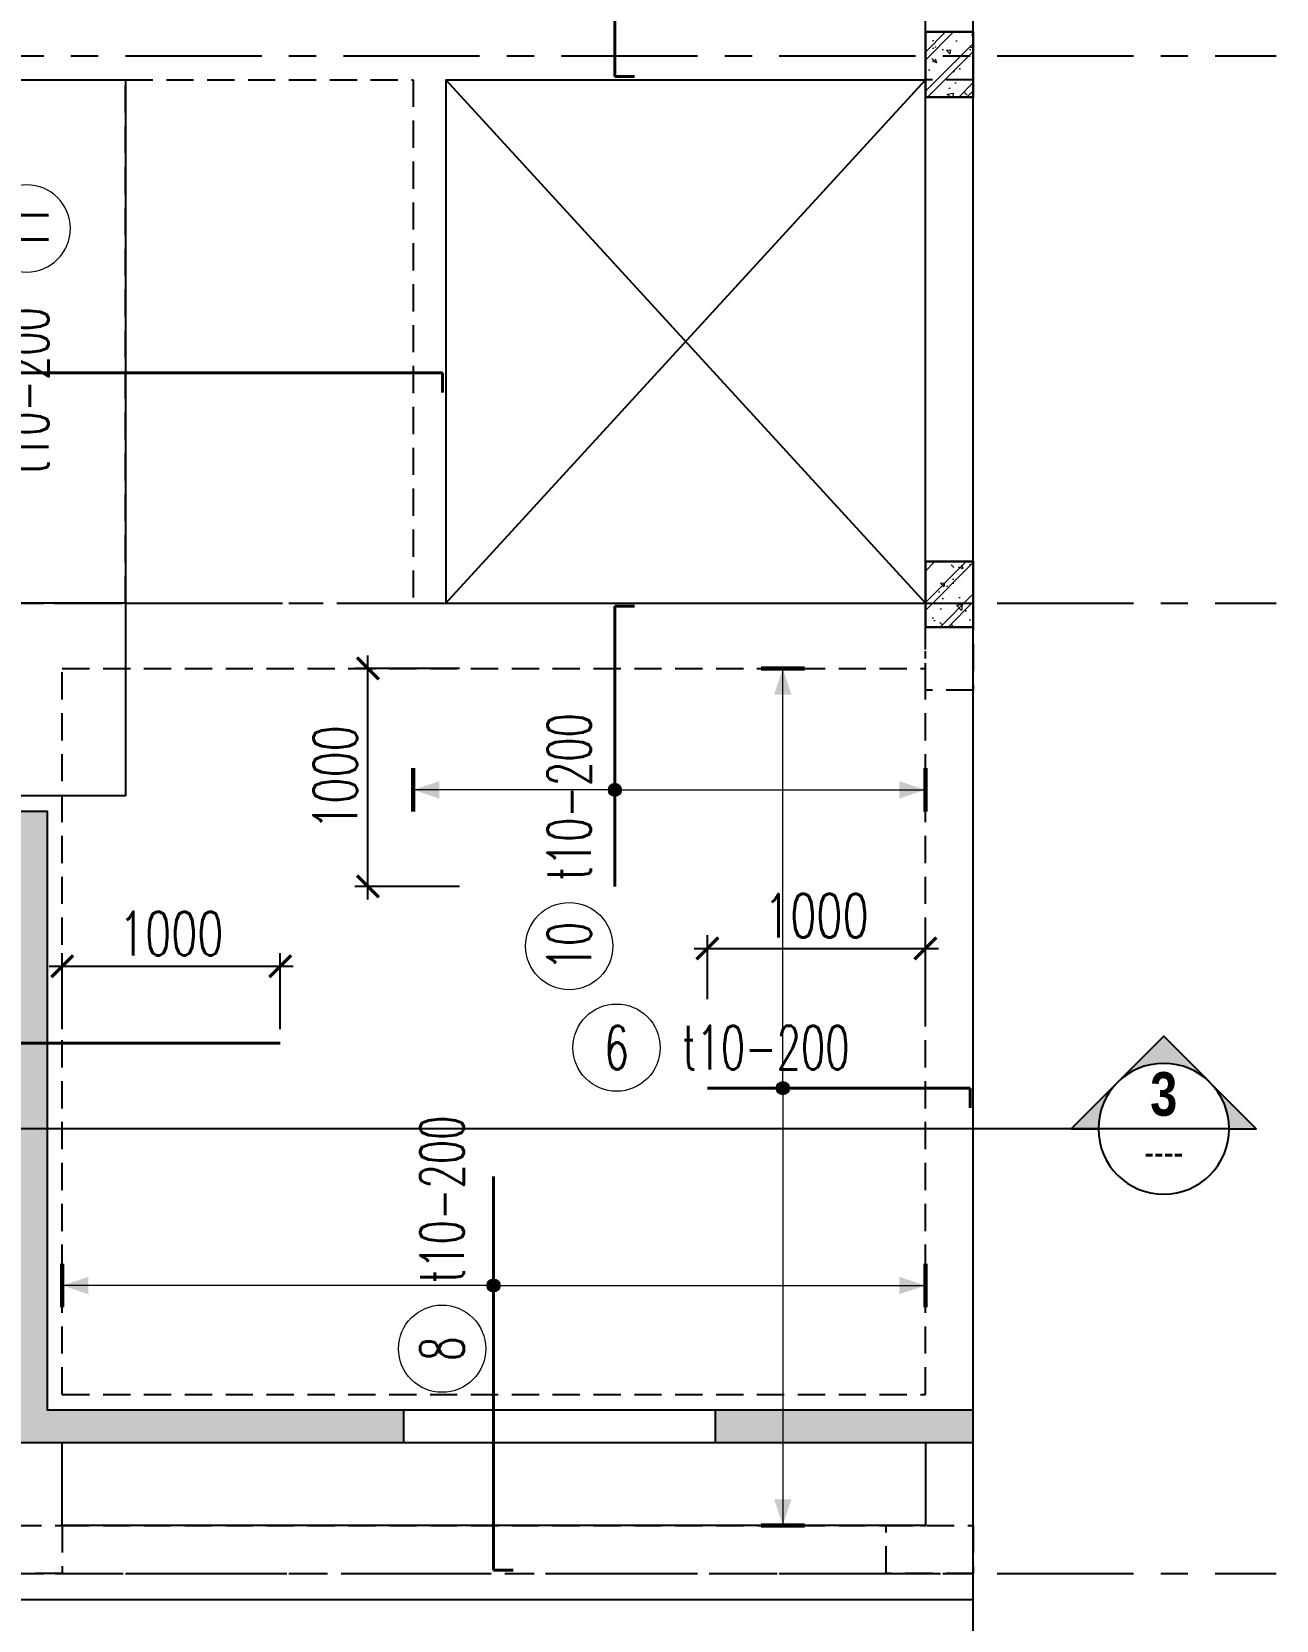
# Model space of a CAD drawing. Header units: millimetres. Extents: x -529861 to -223882, y -171969 to 61504.
# Drawn here: x -380808 to -375098, y -56440 to -49155 of the extents above; entities that cross this region are included whole.
import ezdxf
from ezdxf.enums import TextEntityAlignment as Align

# ---------------------------------------------------------------- set-up
doc = ezdxf.new("R2010")
doc.units = ezdxf.units.MM
doc.header["$LTSCALE"] = 5000
for name, pattern in [('ACAD_ISO07W100', [3, 0, -3]), ('CENTER', [2, 1.25, -0.25, 0.25, -0.25]), ('CONTINU', [0]), ('HIDDEN', [0.375, 0.25, -0.125]), ('HIDDEN2', [0.1875, 0.125, -0.0625])]:
    doc.linetypes.add(name, pattern=pattern)
doc.layers.get('Defpoints').update_dxf_attribs({"color": 143})
for name, color, linetype, lineweight in [('06- General text', 2, 'Continuous', 25), ('07- Note- Hidden', 6, 'HIDDEN2', 25), ('08- Note', 6, 'Continuous', 25), ('kata_dim', 8, 'Continuous', 15), ('KC-COT-HATCH', 13, 'Continuous', 15), ('KC-COT-NETCAT', 2, 'Continuous', 30), ('S-hatch', 8, 'Continuous', 5), ('S-text', 2, 'Continuous', 20), ('S-Thep', 3, 'Continuous', 40), ('S-Thep duoi', 3, 'HIDDEN2', 40)]:
    doc.layers.add(name, color=color, linetype=linetype, lineweight=lineweight)
for name, color, linetype in [('KC ICC-COTVACH', 3, 'Continuous'), ('KCS_AXIS', 18, 'CENTER'), ('KCS_BORDER', 3, 'Continuous'), ('KCS_DIM', 1, 'Continuous'), ('KCS_HIDDEN', 8, 'HIDDEN'), ('KCS_SSD', 146, 'Continuous')]:
    doc.layers.add(name, color=color, linetype=linetype)
doc.styles.add('Brief text', font='')
doc.styles.add('General text 1', font='')
doc.styles.add('s-text', font='vnsimli.shx', dxfattribs={"width": 0.7})
doc.styles.add('vnsimpli', font='vnsimli.shx', dxfattribs={"width": 0.65})
doc.styles.get('Brief text').set_extended_font_data('.VnHelvetInsH', bold=True)
doc.styles.get('General text 1').set_extended_font_data('.VnAvantH')
doc.dimstyles.new('1-100s', dxfattribs={"dimtxt": 200, "dimasz": 100, "dimexe": 60, "dimexo": 0, "dimgap": 50, "dimtad": 1, "dimdec": 0, "dimzin": 0, "dimdsep": 46, "dimtxsty": 's-text', "dimblk1": 'ARCHTICK', "dimblk2": 'ARCHTICK', "dimsah": 1, "dimcen": 80, "dimdle": 60, "dimclrd": 9, "dimclre": 9, "dimclrt": 2, "dimadec": 0, "dimazin": 0, "dimtfac": 0.0001, "dimtdec": 0, "dimtix": 1, "dimtmove": 1, "dimatfit": 3, "dimldrblk": 'ARCHTICK', "dimfxl": 200, "dimtolj": 1, "dimtzin": 0, "dimarcsym": 0})

# ---------------------------------------------------------------- blocks, each defined once
blk = doc.blocks.new('2-LUOI TRUC')
at = {"layer": 'KCS_AXIS', "ltscale": 0.1}
for p, q in [((-23605.34346586291, -46766.54382074761), (-23605.34346586291, -33447.5459575562)), ((-31495.34346586291, -39177.5459575562), (-22215.34346586291, -39177.5459575562)), ((-31495.34346586291, -41687.54595751593), (-22215.34346586291, -41687.54595751593)), ((-31495.34346586291, -46137.54595751589), (-22215.34346586291, -46137.54595751589))]:
    blk.add_line(p, q, dxfattribs=at)
blk = doc.blocks.new('*U482')
at = {"layer": 'KC-COT-HATCH'}
h = blk.add_hatch(dxfattribs=at)
h.set_pattern_fill('CHAU-02', color=256, scale=30, pattern_type=2)
h.set_pattern_definition([(49.99999999999999, (-758.4432547455837, -516.9000352710326), (215.178054780226, -18.82564049477853), [22.5, -247.5]), (355, (-758.4432547455837, -516.9000352710326), (-41.6254000839, 225.6576401100035), [18, -198]), (100.4514, (-740.5117507455836, -518.4688372710326), (173.5528145142065, 206.8318626182861), [19.122057, -210.3426336]), (46.18420000000001, (-758.4432547455837, -456.9000352710326), (320.1723145876933, -49.65570429870542), [33.75, -371.25]), (96.6356, (-731.7622312455836, -461.0380273710326), (280.398811664611, 292.2353612701325), [28.6830864, -315.5139]), (351.1842, (-758.4432547455837, -456.9000352710326), (280.3985835400882, 292.2355802775974), [27, -297]), (21, (-728.4432547455837, -471.9000352710326), (179.0721156355385, -120.7856671996016), [22.5, -247.5]), (226, (-728.4432547455837, -471.9000352710326), (201.5646367418057, -109.6619427481773), [17.99999999999998, -197.9999999999998]), (71.4514, (-713.5205848455837, -481.9655170710327), (252.066788574447, 96.75914901298572), [19.122057, -210.3426336]), (67.5, (-758.4432547455837, -516.9000352710326), (-46.77485499136161, 88.31233855207942), [0, -195.6, 0, -201, 0, -198.75]), (4.500000000000004, (-758.4432547455837, -516.9000352710326), (85.00527716362008, 114.0309565615238), [0, -114.6, 0, -191.1, 0, -75.75]), (327.5, (-825.3432547455836, -516.9000352710326), (160.1467308517227, -6.766461520313927), [0, -75, 0, -234, 0, -310.5]), (317.5, (-855.3432547455836, -516.9000352710326), (174.9558508027159, 30.03149469969532), [0, -97.5, 0, -155.4, 0, -220.5]), (315, (-758.4432547455837, -516.9000352710326), (90.15611460128481, 90.15611460128481), []), (315, (-758.4432547455837, -480.1500352710326), (90.15611460128481, 90.15611460128481), [])])
h.paths.add_polyline_path([(-110.0000000000001, 150.0000000000001), (-110.0000000000001, -149.9999999999999), (109.9999999999999, -149.9999999999999), (109.9999999999999, 150.0000000000001)])
at = {"layer": 'KC-COT-NETCAT'}
blk.add_lwpolyline([(-110.0000000000001, -149.9999999999999), (109.9999999999999, -149.9999999999999), (109.9999999999999, 150.0000000000001), (-110.0000000000001, 150.0000000000001)], close=True, dxfattribs=at)
blk = doc.blocks.new('2-MBC TUM')
at = {"layer": 'KC ICC-COTVACH', "xscale": -1, "rotation": 180}
for p in [(6279.999999999767, 6809.999999999985), (6279.999999998887, 4379.999999999971)]:
    blk.add_blockref('*U482', p, dxfattribs=at)
at = {"layer": 'KCS_AXIS'}
blk.add_blockref('2-LUOI TRUC', (29995.34346586291, 46027.5459575562), dxfattribs=at)
blk = doc.blocks.new('2-MBKC TUM')
at = {"layer": 'KCS_BORDER', "ltscale": 1500, "true_color": 0x737373, "transparency": 33554687}
h = blk.add_hatch(dxfattribs=at)
h.set_pattern_fill('BETONG', color=8, scale=50, pattern_type=2)
h.set_pattern_definition([(0, (-77309.26324469509, -28838.33051048044), (0, 259.8076212), [6.25, -143.75]), (0, (-77309.26324469509, -28827.50519293044), (0, 259.8076212), [6.25, -143.75]), (120, (-77309.26324469509, -28838.33051048044), (-225.0000000560045, -129.9038105999999), [6.249999999999947, -143.7499999999983]), (120, (-77299.88824469509, -28832.91785168044), (-225.0000000560045, -129.9038105999999), [6.249999999999947, -143.7499999999983]), (0, (-77234.26324469509, -28708.42669988044), (0, 259.8076212), [6.25, -143.75]), (0, (-77234.26324469509, -28697.60138233044), (0, 259.8076212), [6.25, -143.75]), (120, (-77234.26324469509, -28708.42669988044), (-225.0000000560045, -129.9038105999999), [6.249999999999947, -143.7499999999983]), (120, (-77224.88824469509, -28703.01404108044), (-225.0000000560045, -129.9038105999999), [6.249999999999947, -143.7499999999983]), (59.99999999999999, (-77303.01324469509, -28838.33051048044), (-225.0000000560045, 129.9038106), [6.25, -143.75]), (59.99999999999999, (-77312.38824469509, -28832.91785168044), (-225.0000000560045, 129.9038106), [6.25, -143.75]), (59.99999999999999, (-77228.01324469509, -28968.23432108044), (-225.0000000560045, 129.9038106), [6.25, -143.75]), (59.99999999999999, (-77237.38824469509, -28962.82166228044), (-225.0000000560045, 129.9038106), [6.25, -143.75]), (45, (-77309.26324469509, -28838.33051048044), (-53.03300858899107, 53.03300858899107), []), (49.99999999999999, (-77309.26324469509, -28838.33051048044), (358.6300913003767, -31.37606749129755), [37.5, -412.5]), (355, (-77309.26324469509, -28838.33051048044), (-69.3756668065, 376.0960668500059), [30, -330]), (100.4514, (-77279.37740469509, -28840.94518048044), (289.2546908570108, 344.7197710304768), [31.870095, -350.571056]), (46.18420000000002, (-77309.26324469509, -28738.33051048044), (533.6205243128222, -82.75950716450905), [56.24999999999999, -618.7499999999998]), (96.6356, (-77264.79487219505, -28745.22716398044), (467.3313527743517, 487.0589354502209), [47.805144, -525.8565]), (351.1842, (-77309.26324469509, -28738.33051048044), (467.3309725668136, 487.0593004626623), [45, -495]), (21, (-77259.26324469509, -28763.33051048044), (298.4535260592309, -201.3094453326694), [37.5, -412.5]), (326.0000000000001, (-77259.26324469509, -28763.33051048044), (121.6576659607909, 362.5750225234265), [30, -330]), (71.4514, (-77234.39212819509, -28780.10631348044), (420.111314290745, 161.2652483549762), [31.870095, -350.571056]), (37.50000000000001, (-77309.26324469509, -28838.33051048044), (6.079927658645334, 166.4469269156558), [0, -326, 0, -335, 0, -331.25]), (7.499999999999999, (-77309.26324469509, -28838.33051048044), (131.5347687210743, 197.2058559411801), [0, -191, 0, -318.5, 0, -126.25]), (327.5, (-77420.76324469509, -28838.33051048044), (266.9112180862045, -11.27743586718988), [0, -125, 0, -390, 0, -517.5]), (317.5, (-77470.76324469509, -28838.33051048044), (291.5930846711931, 50.05249116615887), [0, -162.5, 0, -259, 0, -367.5])])
h.paths.add_polyline_path([(-2513.243079196021, -63988.81110388221), (-3138.243789096712, -63988.8111038822), (-3138.243789096712, -64138.8111038822), (-2513.243079198932, -64138.81110388221)])
h.paths.add_polyline_path([(-2363.241348042444, -63988.81110388221), (-2513.243079196021, -63988.81110388221), (-2513.243079198932, -64138.81110388221), (-2513.241348042444, -64138.81110388221), (-2513.241348042444, -66884.61110392243), (-2293.243079181993, -66884.61110392243), (-2293.243079181993, -66734.61110392243), (-2363.241348042444, -66734.61110392243)])
h.paths.add_polyline_path([(-728.2414153915015, -66734.61110392243), (-2293.243079181993, -66734.61110392243), (-2293.243079181993, -66884.61110392243), (-728.2414153915015, -66884.61110392243)])
h.paths.add_polyline_path([(1666.758595806081, -66734.61110392243), (701.758619921864, -66734.61110392239), (701.758619921864, -66884.61110392239), (1666.758595806081, -66884.61110392243)])
h.paths.add_polyline_path([(1886.75859580643, -66734.61110392243), (1666.758595806081, -66734.61110392243), (1666.758595806081, -66884.61110392243), (1886.75859580643, -66884.61110392243)])
at = {"layer": 'KCS_BORDER', "ltscale": 1500}
for p, q in [((1886.758595806081, -67604.61110396282), (1886.758595806081, -56064.61110392251)), ((-4503.241404193686, -60634.61110392257), (-2003.24140421499, -60634.61110392261)), ((-2003.24140421499, -60634.61110392261), (-2003.241404194385, -63918.8111038822)), ((-533.2805757815368, -60634.61110390834), (1666.759564668406, -60634.61110390834)), ((-533.2805757815368, -60634.61110390833), (-533.2805757815368, -63034.61110396284)), ((1666.758595806081, -63034.61110396284), (1666.758595806081, -60634.61110390834)), ((-2003.24140421499, -63034.61110396286), (-4393.241404193628, -63034.61110388221)), ((-533.2805757815368, -63034.61110396284), (1666.759564706706, -63034.61110396284)), ((-2363.241348042444, -66734.61110392243), (1886.758595806081, -66734.61110392243)), ((1886.75859580643, -66884.61110392243), (1886.75859580643, -66734.61110392243)), ((-2633.24145443429, -67604.61110396282), (1886.758595806081, -67604.61110396282))]:
    blk.add_line(p, q, dxfattribs=at)
at = {"layer": 'KCS_BORDER', "linetype": 'ByBlock', "ltscale": 1500}
for p, q in [((-2003.241404194385, -63918.8111038822), (-4503.241404193803, -63918.8111038822)), ((-728.2414153915015, -66734.61110392243), (-728.2414153915015, -66884.6111039225)), ((701.758619921864, -66734.61110392243), (701.758619921864, -66884.6111039225))]:
    blk.add_line(p, q, dxfattribs=at)
at = {"layer": 'KCS_BORDER', "ltscale": 1500}
for points in [[(-3138.243789096712, -63988.8111038822), (-2363.241348042444, -63988.81110388221), (-2363.241348042444, -66734.61110392243), (1886.75859580643, -66734.61110392243)], [(-3138.243789096712, -64138.8111038822), (-2513.241348042444, -64138.81110388221), (-2513.241348042444, -66884.61110392243), (1886.75859580643, -66884.61110392243)]]:
    blk.add_lwpolyline(points, dxfattribs=at)
blk.add_lwpolyline([(-2293.243079181993, -66884.61110392243), (1666.758595806081, -66884.61110392243), (1666.758595806081, -67264.61110396282), (-2293.243079181993, -67264.61110396282)], close=True, dxfattribs=at)
at = {"layer": 'KCS_HIDDEN', "ltscale": 0.1}
for p, q in [((-4393.24140423222, -60634.61110390835), (-2003.241404193279, -60634.61110390838)), ((-2003.241404193279, -60634.61110392261), (-683.280575781595, -60634.61110390834)), ((-2003.24140421499, -63034.61230085509), (-2003.241404193279, -60634.61110390838)), ((-683.280575781595, -60634.61110390833), (-683.280575781595, -63034.61110396284)), ((-4393.241404193861, -63034.61110396284), (-2003.24140421499, -63034.61110396286)), ((-1783.24140421499, -63034.61110396286), (-683.280575781595, -63034.61110396284)), ((1666.758595806081, -66664.61110392243), (1666.758595806081, -63254.61110396284)), ((-2293.243079181993, -66664.61110392243), (-2293.243079181993, -63334.61110396284)), ((-2293.243079181993, -63334.61110396284), (1666.758595806081, -63334.61110396284)), ((-2293.243079181993, -66664.61110392243), (1666.758595806081, -66664.61110392243)), ((-2293.243079181993, -67264.61110396282), (1666.758595806081, -67264.61110396282)), ((-2513.243079181993, -67484.61110396282), (1886.758595806081, -67484.61110396282))]:
    blk.add_line(p, q, dxfattribs=at)
for points in [[(1666.758595806255, -60234.61110390835), (1886.758595768071, -60234.61110390835), (1886.758595768071, -60634.61110390835), (1666.758595806255, -60634.61110390835)], [(1666.886855047254, -63034.61110396014), (1886.88685500907, -63034.61110396014), (1886.88685500907, -63434.61110396014), (1666.886855047254, -63434.61110396014)], [(-2513.241404193686, -67264.61110396282), (-2293.241404193686, -67264.61110396282), (-2293.241404193686, -67484.61110388217), (-2513.241404193686, -67484.61110388217)], [(1886.758595806081, -67264.6111038822), (1886.758595806081, -67484.6111038822), (1486.758595886698, -67484.6111038822), (1486.758595886698, -67264.6111038822)]]:
    blk.add_lwpolyline(points, close=True, dxfattribs=at)
at = {"layer": 'KCS_SSD', "ltscale": 1500}
for p, q in [((-533.2805757815368, -60634.61110390833), (1666.758595806081, -63034.6111038822)), ((-533.2805757815368, -63034.61110396284), (1666.758595806081, -60634.61110392248))]:
    blk.add_line(p, q, dxfattribs=at)
at = {"layer": 'KCS_BORDER', "ltscale": 1500}
blk.add_blockref('2-MBC TUM', (-4503.241404193686, -67374.6111039225), dxfattribs=at)
blk = doc.blocks.new('*U580')
h = blk.add_hatch(color=6)
edge = h.paths.add_edge_path()
edge.add_arc((-5.568690131851681, -3.036794885973715e-15), 0.3, 0, 360)
for p, q in [((-9.5, -4.440892098500626e-16), (-9.499999999999972, -4.440892098500626e-16)), ((2.850000000000001, -0.9), (2.849999999999987, -0.9))]:
    blk.add_line(p, q)
at = {"layer": 'kata_dim', "ltscale": 0.05}
for points in [[(-6.568690131851681, 9.257362686682928, 0.2, 0.2, 0), (-4.568690131851682, 9.257362686682928, 0, 0, 0)], [(-6.568690131851681, -14.24263731331652, 0.2, 0.2, 0), (-4.568690131851682, -14.24263731331652, 0, 0, 0)]]:
    blk.add_lwpolyline(points, format="xyseb", dxfattribs=at)
at = {"layer": 'kata_dim', "color": 6}
blk.add_circle((-5.568690131851681, -3.036794885973715e-15), 0.3, dxfattribs=at)
at = {"layer": 'kata_dim'}
blk.add_circle((-12.73560638713202, -2.252458337708344), 2, dxfattribs=at)
at = {"layer": 'kata_dim', "linetype": 'ACAD_ISO07W100', "ltscale": 0.05}
for points in [[(-5.968690131851658, 8.05736268668294), (-5.568690131851681, 9.257362686682928), (-5.168690131851704, 8.05736268668294)], [(-5.968690131851658, -13.04263731331653), (-5.568690131851681, -14.24263731331652), (-5.168690131851704, -13.04263731331653)]]:
    blk.add_solid(points, dxfattribs=at)
at = {"layer": 'S-hatch', "ltscale": 40}
for q in [(-5.568690131851681, 9.257362686682928), (-5.568690131851681, -14.24263731331652)]:
    blk.add_line((-5.568690131851681, -3.036794885973715e-15), q, dxfattribs=at)
at = {"layer": 'S-Thep duoi', "linetype": 'CONTINU'}
for p, q in [((0, 0), (-9.5, 0)), ((-9.5, 0), (-9.5, -4.440892098500626e-16)), ((0, 0), (2.850000000000001, 0)), ((2.850000000000001, 0), (2.850000000000001, -0.9))]:
    blk.add_line(p, q, dxfattribs=at)
at = {"layer": 'S-text', "style": 'vnsimpli', "width": 0.65}
blk.add_attdef('KHT', text='', height=2, dxfattribs=at).set_placement((-12.73560638713202, -2.252458337708344), align=Align.MIDDLE_CENTER)
blk.add_attdef('DKT', (-9.735606387132018, -3.247862823205036), '', height=2, dxfattribs=at)
blk = doc.blocks.new('*U621')
h = blk.add_hatch(color=6)
edge = h.paths.add_edge_path()
edge.add_arc((-5.568690131851681, -3.036794885973715e-15), 0.3, 0, 360)
for p, q in [((30.00000000054483, 0), (40.00000000054482, 0)), ((-9.5, -4.440892098500626e-16), (-9.499999999999972, -4.440892098500626e-16))]:
    blk.add_line(p, q)
at = {"layer": 'kata_dim', "ltscale": 0.05}
for points in [[(-6.568690131851681, 17.29365485147256, 0.2, 0.2, 0), (-4.568690131851682, 17.29365485147256, 0, 0, 0)], [(-6.568690131851681, -19.80634514890757, 0.2, 0.2, 0), (-4.568690131851682, -19.80634514890757, 0, 0, 0)]]:
    blk.add_lwpolyline(points, format="xyseb", dxfattribs=at)
at = {"layer": 'kata_dim', "color": 6}
blk.add_circle((-5.568690131851681, -3.036794885973715e-15), 0.3, dxfattribs=at)
at = {"layer": 'kata_dim'}
blk.add_circle((9.820539715959141, -2.080078630017532), 2, dxfattribs=at)
at = {"layer": 'kata_dim', "linetype": 'ACAD_ISO07W100', "ltscale": 0.05}
for points in [[(-5.968690131851658, 16.09365485147257), (-5.568690131851681, 17.29365485147256), (-5.168690131851704, 16.09365485147257)], [(-5.968690131851658, -18.60634514890758), (-5.568690131851681, -19.80634514890757), (-5.168690131851704, -18.60634514890758)]]:
    blk.add_solid(points, dxfattribs=at)
at = {"layer": 'S-hatch', "ltscale": 40}
for q in [(-5.568690131851681, 17.29365485147256), (-5.568690131851681, -19.80634514890757)]:
    blk.add_line((-5.568690131851681, -3.036794885973715e-15), q, dxfattribs=at)
at = {"layer": 'S-Thep duoi', "linetype": 'CONTINU'}
for p, q in [((0, 0), (-9.5, 0)), ((-9.5, 0), (-9.5, -4.440892098500626e-16)), ((0, 0), (30.00000000054483, 0)), ((30.00000000054483, 0), (30.00000000054483, 0))]:
    blk.add_line(p, q, dxfattribs=at)
at = {"layer": 'S-text', "style": 'vnsimpli', "width": 0.65}
blk.add_attdef('KHT', text='', height=2, dxfattribs=at).set_placement((9.820539715959141, -2.080078630017532), align=Align.MIDDLE_CENTER)
blk.add_attdef('DKT', (12.82053971595914, -3.075483115514225), '', height=2, dxfattribs=at)
blk = doc.blocks.new('*U619')
h = blk.add_hatch(color=6)
edge = h.paths.add_edge_path()
edge.add_arc((-6.540690818918802, -1.367914908728668e-16), 0.3, 0, 360)
for p, q in [((-10, -4.440892098500626e-16), (-9.999999999999972, -4.440892098500626e-16)), ((2.050000000000001, -0.9), (2.049999999999986, -0.9))]:
    blk.add_line(p, q)
at = {"layer": 'kata_dim', "ltscale": 0.05}
for points in [[(-7.540690818918802, 19.24999999992909, 0.2, 0.2, 0), (-5.540690818918803, 19.24999999992909, 0, 0, 0)], [(-7.540690818918802, -20.05000000007079, 0.2, 0.2, 0), (-5.540690818918803, -20.05000000007079, 0, 0, 0)]]:
    blk.add_lwpolyline(points, format="xyseb", dxfattribs=at)
at = {"layer": 'kata_dim'}
blk.add_circle((-14.1665419310806, 1.859532829739657), 2, dxfattribs=at)
at = {"layer": 'kata_dim', "color": 6}
blk.add_circle((-6.540690818918802, -1.367914908728668e-16), 0.3, dxfattribs=at)
at = {"layer": 'kata_dim', "linetype": 'ACAD_ISO07W100', "ltscale": 0.05}
for points in [[(-6.940690818918779, 18.0499999999291), (-6.540690818918802, 19.24999999992909), (-6.140690818918825, 18.0499999999291)], [(-6.940690818918779, -18.8500000000708), (-6.540690818918802, -20.05000000007079), (-6.140690818918825, -18.8500000000708)]]:
    blk.add_solid(points, dxfattribs=at)
at = {"layer": 'S-hatch', "ltscale": 40}
for q in [(-6.540690818918802, 19.24999999992909), (-6.540690818918802, -20.05000000007079)]:
    blk.add_line((-6.540690818918802, -1.367914908728668e-16), q, dxfattribs=at)
at = {"layer": 'S-Thep duoi', "linetype": 'CONTINU'}
for p, q in [((0, 0), (-10, 0)), ((-10, 0), (-10, -4.440892098500626e-16)), ((0, 0), (2.050000000000001, 0)), ((2.050000000000001, 0), (2.050000000000001, -0.9))]:
    blk.add_line(p, q, dxfattribs=at)
at = {"layer": 'S-text', "style": 'vnsimpli', "width": 0.65}
blk.add_attdef('KHT', text='', height=2, dxfattribs=at).set_placement((-14.1665419310806, 1.859532829739657), align=Align.MIDDLE_CENTER)
blk.add_attdef('DKT', (-11.1665419310806, 0.8641283442429644), '', height=2, dxfattribs=at)
blk = doc.blocks.new('*U605')
h = blk.add_hatch(color=6)
edge = h.paths.add_edge_path()
edge.add_arc((-6.540690818918802, -1.367914908728668e-16), 0.3, 0, 360)
for p, q in [((-20.99998325011926, -4.440892098500626e-16), (-30.99998325011923, 2.220446049250313e-15)), ((2.050000000000001, -0.9), (2.049999999999986, -0.9))]:
    blk.add_line(p, q)
at = {"layer": 'kata_dim', "ltscale": 0.05}
for points in [[(-7.540690818918802, 17.1858062293335, 0.2, 0.2, 0), (-5.540690818918803, 17.1858062293335, 0, 0, 0)], [(-7.540690818918802, -16.11419377002755, 0.2, 0.2, 0), (-5.540690818918803, -16.11419377002755, 0, 0, 0)]]:
    blk.add_lwpolyline(points, format="xyseb", dxfattribs=at)
at = {"layer": 'kata_dim'}
blk.add_circle((-14.1665419310806, 2.523971743475014), 2, dxfattribs=at)
at = {"layer": 'kata_dim', "color": 6}
blk.add_circle((-6.540690818918802, -1.367914908728668e-16), 0.3, dxfattribs=at)
at = {"layer": 'kata_dim', "linetype": 'ACAD_ISO07W100', "ltscale": 0.05}
for points in [[(-6.940690818918779, 15.98580622933351), (-6.540690818918802, 17.1858062293335), (-6.140690818918825, 15.98580622933351)], [(-6.940690818918779, -14.91419377002756), (-6.540690818918802, -16.11419377002755), (-6.140690818918825, -14.91419377002756)]]:
    blk.add_solid(points, dxfattribs=at)
at = {"layer": 'S-hatch', "ltscale": 40}
for q in [(-6.540690818918802, 17.1858062293335), (-6.540690818918802, -16.11419377002755)]:
    blk.add_line((-6.540690818918802, -1.367914908728668e-16), q, dxfattribs=at)
at = {"layer": 'S-Thep duoi', "linetype": 'CONTINU'}
for p, q in [((0, 0), (-20.99998325011926, 0)), ((-20.99998325011926, 0), (-20.99998325011926, -4.440892098500626e-16)), ((0, 0), (2.050000000000001, 0)), ((2.050000000000001, 0), (2.050000000000001, -0.9))]:
    blk.add_line(p, q, dxfattribs=at)
at = {"layer": 'S-text', "style": 'vnsimpli', "width": 0.65}
blk.add_attdef('KHT', text='', height=2, dxfattribs=at).set_placement((-14.1665419310806, 2.523971743475014), align=Align.MIDDLE_CENTER)
blk.add_attdef('DKT', (-11.1665419310806, 1.528567257978322), '', height=2, dxfattribs=at)
blk = doc.blocks.new('*U584')
h = blk.add_hatch(color=6)
edge = h.paths.add_edge_path()
edge.add_arc((-5.568690131851681, -3.036794885973715e-15), 0.3, 0, 360)
for p, q in [((-10, -4.440892098500626e-16), (-9.999999999999972, -4.440892098500626e-16)), ((2.850000000000001, -0.9), (2.849999999999987, -0.9))]:
    blk.add_line(p, q)
at = {"layer": 'kata_dim', "ltscale": 0.05}
for points in [[(-6.568690131851681, 9.257362686682928, 0.2, 0.2, 0), (-4.568690131851682, 9.257362686682928, 0, 0, 0)], [(-6.568690131851681, -14.24263731331652, 0.2, 0.2, 0), (-4.568690131851682, -14.24263731331652, 0, 0, 0)]]:
    blk.add_lwpolyline(points, format="xyseb", dxfattribs=at)
at = {"layer": 'kata_dim'}
blk.add_circle((-12.73560638713202, 2.096563160046967), 2, dxfattribs=at)
at = {"layer": 'kata_dim', "color": 6}
blk.add_circle((-5.568690131851681, -3.036794885973715e-15), 0.3, dxfattribs=at)
at = {"layer": 'kata_dim', "linetype": 'ACAD_ISO07W100', "ltscale": 0.05}
for points in [[(-5.968690131851658, 8.05736268668294), (-5.568690131851681, 9.257362686682928), (-5.168690131851704, 8.05736268668294)], [(-5.968690131851658, -13.04263731331653), (-5.568690131851681, -14.24263731331652), (-5.168690131851704, -13.04263731331653)]]:
    blk.add_solid(points, dxfattribs=at)
at = {"layer": 'S-hatch', "ltscale": 40}
for q in [(-5.568690131851681, 9.257362686682928), (-5.568690131851681, -14.24263731331652)]:
    blk.add_line((-5.568690131851681, -3.036794885973715e-15), q, dxfattribs=at)
at = {"layer": 'S-Thep duoi', "linetype": 'CONTINU'}
for p, q in [((0, 0), (-10, 0)), ((-10, 0), (-10, -4.440892098500626e-16)), ((0, 0), (2.850000000000001, 0)), ((2.850000000000001, 0), (2.850000000000001, -0.9))]:
    blk.add_line(p, q, dxfattribs=at)
at = {"layer": 'S-text', "style": 'vnsimpli', "width": 0.65}
blk.add_attdef('KHT', text='', height=2, dxfattribs=at).set_placement((-12.73560638713202, 2.096563160046967), align=Align.MIDDLE_CENTER)
blk.add_attdef('DKT', (-9.735606387132016, 1.101158674550275), '', height=2, dxfattribs=at)
blk = doc.blocks.new('*U585')
h = blk.add_hatch(color=6)
edge = h.paths.add_edge_path()
edge.add_arc((-30.4475394664012, -1.367914908728668e-16), 0.3, 0, 360)
for p, q in [((-39.15, -0.9000000000000005), (-39.14999999999997, -0.9000000000000005)), ((1.350000000000001, -0.9), (1.349999999999987, -0.9))]:
    blk.add_line(p, q)
at = {"layer": 'kata_dim', "ltscale": 0.05}
for points in [[(-31.4475394664012, 13.43665099741625, 0.2, 0.2, 0), (-29.4475394664012, 13.43665099741625, 0, 0, 0)], [(-31.4475394664012, -10.5633490031286, 0.2, 0.2, 0), (-29.4475394664012, -10.5633490031286, 0, 0, 0)]]:
    blk.add_lwpolyline(points, format="xyseb", dxfattribs=at)
at = {"layer": 'kata_dim'}
blk.add_circle((-33.15720362255639, 2.065818190198662), 2, dxfattribs=at)
at = {"layer": 'kata_dim', "color": 6}
blk.add_circle((-30.4475394664012, -1.367914908728668e-16), 0.3, dxfattribs=at)
at = {"layer": 'kata_dim', "linetype": 'ACAD_ISO07W100', "ltscale": 0.05}
for points in [[(-30.84753946640118, 12.23665099741626), (-30.4475394664012, 13.43665099741625), (-30.04753946640123, 12.23665099741626)], [(-30.84753946640118, -9.36334900312861), (-30.4475394664012, -10.5633490031286), (-30.04753946640123, -9.36334900312861)]]:
    blk.add_solid(points, dxfattribs=at)
at = {"layer": 'S-hatch', "ltscale": 40}
for q in [(-30.4475394664012, 13.43665099741625), (-30.4475394664012, -10.5633490031286)]:
    blk.add_line((-30.4475394664012, -1.367914908728668e-16), q, dxfattribs=at)
at = {"layer": 'S-Thep duoi', "linetype": 'CONTINU'}
for p, q in [((0, 0), (-39.15, 0)), ((-39.15, 0), (-39.15, -0.9000000000000005)), ((0, 0), (1.350000000000001, 0)), ((1.350000000000001, 0), (1.350000000000001, -0.9))]:
    blk.add_line(p, q, dxfattribs=at)
at = {"layer": 'S-text', "style": 'vnsimpli', "width": 0.65}
blk.add_attdef('KHT', text='', height=2, dxfattribs=at).set_placement((-33.15720362255639, 2.065818190198662), align=Align.MIDDLE_CENTER)
blk.add_attdef('DKT', (-30.15720362255639, 1.07041370470197), '', height=2, dxfattribs=at)
blk = doc.blocks.new('*U618')
h = blk.add_hatch(color=6)
edge = h.paths.add_edge_path()
edge.add_arc((4.999999999999936, -7.730236135777853e-15), 0.3, 0, 360)
for p, q in [((10, 0), (9.999999999999988, 0)), ((-8.049999999999999, -0.9000000000000005), (-8.04999999999997, -0.9000000000000005))]:
    blk.add_line(p, q)
at = {"layer": 'kata_dim', "ltscale": 0.05}
for points in [[(3.999999999999936, 19.78668138658398, 0.2, 0.2, 0), (5.999999999999935, 19.78668138658398, 0, 0, 0)], [(3.999999999999936, -19.81333536329677, 0.2, 0.2, 0), (5.999999999999935, -19.81333536329677, 0, 0, 0)]]:
    blk.add_lwpolyline(points, format="xyseb", dxfattribs=at)
at = {"layer": 'kata_dim'}
blk.add_circle((2.101862348897245, 2.358391084370695), 2, dxfattribs=at)
at = {"layer": 'kata_dim', "color": 6}
blk.add_circle((4.999999999999936, -7.730236135777853e-15), 0.3, dxfattribs=at)
at = {"layer": 'kata_dim', "linetype": 'ACAD_ISO07W100', "ltscale": 0.05}
for points in [[(4.599999999999959, 18.58668138658399), (4.999999999999936, 19.78668138658398), (5.399999999999913, 18.58668138658399)], [(4.599999999999959, -18.61333536329678), (4.999999999999936, -19.81333536329677), (5.399999999999913, -18.61333536329678)]]:
    blk.add_solid(points, dxfattribs=at)
at = {"layer": 'S-hatch', "ltscale": 40}
for q in [(4.999999999999936, 19.78668138658398), (4.999999999999936, -19.81333536329677)]:
    blk.add_line((4.999999999999936, -7.730236135777853e-15), q, dxfattribs=at)
at = {"layer": 'S-Thep duoi', "linetype": 'CONTINU'}
for p, q in [((0, 0), (-8.049999999999999, 0)), ((-8.049999999999999, 0), (-8.049999999999999, -0.9000000000000005)), ((0, 0), (10, 0)), ((10, 0), (10, 0))]:
    blk.add_line(p, q, dxfattribs=at)
at = {"layer": 'S-text', "style": 'vnsimpli', "width": 0.65}
blk.add_attdef('KHT', text='', height=2, dxfattribs=at).set_placement((2.101862348897245, 2.358391084370695), align=Align.MIDDLE_CENTER)
blk.add_attdef('DKT', (5.101862348897246, 1.362986598874002), '', height=2, dxfattribs=at)
blk = doc.blocks.new('_ArchTick')
at = {"color": 0, "linetype": 'ByBlock', "const_width": 0.15}
blk.add_lwpolyline([(-0.5, -0.5), (0.5, 0.5)], dxfattribs=at)
blk = doc.blocks.new('*D610')
at = {"layer": 'Defpoints', "color": 0, "ltscale": 1500, "transparency": 16777216}
for p in [(-379668.0465411649, -53440.5998464476), (-380668.0465411647, -53729.65124970688), (-379668.0465411649, -53729.65124970688)]:
    blk.add_point(p, dxfattribs=at)
at = {"layer": 'KCS_DIM', "color": 9, "lineweight": -2, "ltscale": 1500, "transparency": 16777216}
for p, q in [((-380668.0465411647, -53729.65124970688), (-380668.0465411647, -53380.5998464476)), ((-379668.0465411649, -53729.65124970688), (-379668.0465411649, -53380.5998464476)), ((-380728.0465411647, -53440.5998464476), (-379608.0465411649, -53440.5998464476))]:
    blk.add_line(p, q, dxfattribs=at)
at = {"layer": 'KCS_DIM', "color": 9, "lineweight": -2, "ltscale": 1500, "transparency": 16777216, "xscale": 100, "yscale": 100, "zscale": 100, "rotation": 180}
blk.add_blockref('_ArchTick', (-380668.0465411647, -53440.5998464476), dxfattribs=at)
at = {"layer": 'KCS_DIM', "color": 9, "lineweight": -2, "ltscale": 1500, "transparency": 16777216, "xscale": 100, "yscale": 100, "zscale": 100}
blk.add_blockref('_ArchTick', (-379668.0465411649, -53440.5998464476), dxfattribs=at)
at = {"layer": 'KCS_DIM', "color": 2, "ltscale": 1500, "transparency": 16777216, "insert": (-380168.0465411649, -53290.5998464476), "char_height": 200, "attachment_point": 5, "style": 's-text'}
blk.add_mtext('\\A1;1000', dxfattribs=at)
blk = doc.blocks.new('*D611')
at = {"layer": 'Defpoints', "color": 0, "ltscale": 1500, "transparency": 16777216}
for p in [(-376708.0448661766, -53358.47756214764), (-377708.0448661766, -53591.37887093077), (-376708.0448661766, -53591.37887093077)]:
    blk.add_point(p, dxfattribs=at)
at = {"layer": 'KCS_DIM', "color": 9, "lineweight": -2, "ltscale": 1500, "transparency": 16777216}
for p, q in [((-377708.0448661766, -53591.37887093077), (-377708.0448661766, -53298.47756214764)), ((-376708.0448661766, -53591.37887093077), (-376708.0448661766, -53298.47756214764)), ((-377768.0448661766, -53358.47756214764), (-376648.0448661766, -53358.47756214764))]:
    blk.add_line(p, q, dxfattribs=at)
at = {"layer": 'KCS_DIM', "color": 9, "lineweight": -2, "ltscale": 1500, "transparency": 16777216, "xscale": 100, "yscale": 100, "zscale": 100, "rotation": 180}
blk.add_blockref('_ArchTick', (-377708.0448661766, -53358.47756214764), dxfattribs=at)
at = {"layer": 'KCS_DIM', "color": 9, "lineweight": -2, "ltscale": 1500, "transparency": 16777216, "xscale": 100, "yscale": 100, "zscale": 100}
blk.add_blockref('_ArchTick', (-376708.0448661766, -53358.47756214764), dxfattribs=at)
at = {"layer": 'KCS_DIM', "color": 2, "ltscale": 1500, "transparency": 16777216, "insert": (-377208.0448661766, -53208.47756214764), "char_height": 200, "attachment_point": 5, "style": 's-text'}
blk.add_mtext('\\A1;1000', dxfattribs=at)
blk = doc.blocks.new('*D612')
at = {"layer": 'Defpoints', "color": 0, "ltscale": 1500, "transparency": 16777216}
for p in [(-379265.594190163, -52074.79509784612), (-378844.8592357837, -52074.79509784612), (-378844.8592357837, -53074.79509784612)]:
    blk.add_point(p, dxfattribs=at)
at = {"layer": 'KCS_DIM', "color": 9, "lineweight": -2, "ltscale": 1500, "transparency": 16777216}
for p, q in [((-379265.594190163, -53134.79509784612), (-379265.594190163, -52014.79509784612)), ((-378844.8592357837, -52074.79509784612), (-379325.594190163, -52074.79509784612)), ((-378844.8592357837, -53074.79509784612), (-379325.594190163, -53074.79509784612))]:
    blk.add_line(p, q, dxfattribs=at)
at = {"layer": 'KCS_DIM', "color": 9, "lineweight": -2, "ltscale": 1500, "transparency": 16777216, "xscale": 100, "yscale": 100, "zscale": 100}
for p, rotation in [((-379265.594190163, -52074.79509784612), 90), ((-379265.594190163, -53074.79509784612), 270)]:
    blk.add_blockref('_ArchTick', p, dxfattribs=dict(at, rotation=rotation))
at = {"layer": 'KCS_DIM', "color": 2, "ltscale": 1500, "transparency": 16777216, "insert": (-379415.5941901629, -52574.79509784599), "char_height": 200, "attachment_point": 5, "rotation": 90, "style": 's-text'}
blk.add_mtext('\\A1;1000', dxfattribs=at)
blk = doc.blocks.new('*U518')
at = {"layer": '08- Note'}
h = blk.add_hatch(color=256, dxfattribs=at)
h.paths.add_polyline_path([(-1.132733042304449e-11, 8.485281374385071), (-4.24264068712544, 4.242640687251673, -0.1989123673796904), (-3.736635265943098e-12, 6.000000000144613, -0.1989123673796165), (4.242640687123775, 4.242640687269822)])
h.paths.add_polyline_path([(-8.485281374249215, 1.091807175618593e-10), (-5.999999999999092, 1.144976759645284e-10, -0.1989123673800045), (-4.242640687126008, 4.242640687251673)])
h.paths.add_polyline_path([(4.242640687123775, 4.242640687269822, -0.1989123673800453), (6.000000000017284, 1.401608405318731e-10), (8.485281374266268, 1.466146673117584e-10)])
blk.add_hatch(color=256, dxfattribs=at).paths.add_polyline_path([(153.3842848624538, 1.447716279999936e-10), (154.4579091542326, 1.447663956502102e-10), (154.4579091542326, 2.400000000176193), (153.3842848624538, 2.400000000176198)])
at = {"ltscale": 500}
blk.add_line((6.000000000021831, 1.454899110500739e-10), (154.4579091542326, 1.447663956502104e-10), dxfattribs=at)
at = {"layer": '08- Note'}
blk.add_line((-6.000000000021828, 0), (6.000000000021828, 0), dxfattribs=at)
blk.add_lwpolyline([(-5.999999999999092, 1.144976759645284e-10), (-8.485281374248647, 1.091807175618594e-10), (-1.132733042304454e-11, 8.485281374386208), (8.485281374266837, 1.454777989345422e-10), (6.000000000017284, 1.401608405318731e-10)], dxfattribs=at)
blk.add_lwpolyline([(153.3842848624538, 1.447716279999936e-10), (154.4579091542326, 1.447663956502102e-10), (154.4579091542326, 2.400000000176193), (153.3842848624538, 2.400000000176198)], close=True, dxfattribs=at)
blk.add_circle((0, 0), 6.000000000008123, dxfattribs=at)
at = {"layer": '06- General text', "style": 'Brief text', "width": 0.8}
blk.add_attdef('VIEW-NUMBER', text='', height=4, dxfattribs=at).set_placement((0, 0), align=Align.BOTTOM_CENTER)
at = {"layer": '06- General text', "style": 'General text 1', "width": 0.8}
blk.add_attdef('SHEET-NUMBER', text='', height=2.5, dxfattribs=at).set_placement((0, -0.8735977943960904), align=Align.TOP_CENTER)

msp = doc.modelspace()

# ---------------------------------------------------------------- block references
at = {"layer": '07- Note- Hidden', "ltscale": 150}
ref = msp.add_blockref('*U518', (-375614.1293888345, -54185.99272953549), dxfattribs=dict(at, xscale=-50, yscale=50, zscale=50))
ref.add_attrib('VIEW-NUMBER', '3', dxfattribs={"layer": '06- General text', "height": 200, "style": 'Brief text', "width": 0.8}).set_placement((-375614.1293888345, -54185.99272953549), align=Align.BOTTOM_CENTER)
ref.add_attrib('SHEET-NUMBER', '----', dxfattribs={"layer": '06- General text', "height": 125, "style": 'General text 1', "width": 0.8}).set_placement((-375614.1293888345, -54229.67261925529), align=Align.TOP_CENTER)
at = {"layer": 'KCS_BORDER', "color": 8, "ltscale": 1500, "true_color": 0x737373, "transparency": 33554687}
msp.add_blockref('2-MBKC TUM', (-378374.8034619826, 11259.81600611674), dxfattribs=at)
at = {"layer": 'S-Thep'}
ref = msp.add_blockref('*U580', (-378132.3085975082, -49074.7950977916), dxfattribs=dict(at, xscale=-100, yscale=100, zscale=100, rotation=90))
ref.add_attrib('KHT', '13', dxfattribs={"layer": 'S-text', "height": 200, "rotation": 90, "style": 'vnsimpli', "width": 0.65}).set_placement((-377907.0627637374, -47801.2344590789), align=Align.MIDDLE_CENTER)
ref.add_attrib('DKT', 't10-200', (-377807.5223151877, -48930.7582686027), dxfattribs={"layer": 'S-text', "height": 200, "rotation": 90, "style": 'vnsimpli', "width": 0.65})
ref = msp.add_blockref('*U621', (-381038.6793810673, -49074.7950977916), dxfattribs=dict(at, xscale=-100, yscale=100, zscale=100, rotation=90))
ref.add_attrib('KHT', '11', dxfattribs={"layer": 'S-text', "height": 200, "rotation": 90, "style": 'vnsimpli', "width": 0.65}).set_placement((-380830.6715180655, -50056.84906938803), align=Align.MIDDLE_CENTER)
ref.add_attrib('DKT', 't10-200', (-380731.1310695158, -51186.37287891183), dxfattribs={"layer": 'S-text', "height": 200, "rotation": 90, "style": 'vnsimpli', "width": 0.65})
at = {"layer": 'S-Thep', "xscale": 100, "yscale": 100, "zscale": 100}
for name, p, values in [('*U585', (-379058.0448661765, -50718.46019753323), {'KHT': '12', 'DKT': 't10-200'}), ('*U619', (-376708.0448661766, -53999.795097839), {'KHT': '6', 'DKT': 't10-200'})]:
    msp.add_blockref(name, p, dxfattribs=at).add_auto_attribs(values)
at = {"layer": 'S-Thep', "xscale": 100, "yscale": 100, "zscale": 100, "rotation": 90.00000000000001}
for name, p, values in [('*U584', (-378132.3085975082, -52074.79509784609), {'KHT': '10', 'DKT': 't10-200'}), ('*U618', (-378689.3784025062, -55404.79509780569), {'KHT': '8', 'DKT': 't10-200'})]:
    msp.add_blockref(name, p, dxfattribs=at).add_auto_attribs(values)
at = {"layer": 'S-Thep'}
ref = msp.add_blockref('*U605', (-382768.0448661767, -53793.37572077944), dxfattribs=dict(at, xscale=-100, yscale=100, zscale=100))
ref.add_attrib('KHT', '7', dxfattribs={"layer": 'S-text', "height": 200, "style": 'vnsimpli', "width": 0.65}).set_placement((-381351.3906730691, -53540.97854643193), align=Align.MIDDLE_CENTER)
ref.add_attrib('DKT', 't10-200', (-382480.9144825929, -53640.5189949816), dxfattribs={"layer": 'S-text', "height": 200, "style": 'vnsimpli', "width": 0.65})

# ---------------------------------------------------------------- dimensions: what is measured, and where the dimension line sits
at = {"layer": 'KCS_DIM', "ltscale": 1500}
dim = msp.add_linear_dim(base=(-379265.594190163, -52074.79509784612), p1=(-378844.8592357836, -53074.79509784609), p2=(-378844.8592357836, -52074.79509784609), angle=90, dimstyle='1-100s', dxfattribs=at)
dim.commit()
dim.dimension.update_dxf_attribs({"geometry": '*D612', "text_midpoint": (-379415.5941901629, -52574.79509784599)})
for base, p1, p2, picture, middle in [((-376708.0448661766, -53358.47756214764), (-377708.0448661766, -53591.37887093077), (-376708.0448661766, -53591.37887093077), '*D611', (-377208.0448661766, -53208.47756214764)), ((-379668.0465411649, -53440.5998464476), (-380668.0465411647, -53729.65124970688), (-379668.0465411649, -53729.65124970688), '*D610', (-380168.0465411649, -53290.5998464476))]:
    dim = msp.add_linear_dim(base=base, p1=p1, p2=p2, dimstyle='1-100s', dxfattribs=at)
    dim.commit()
    dim.dimension.update_dxf_attribs({"geometry": picture, "text_midpoint": middle})

doc.saveas('drawing.dxf')
